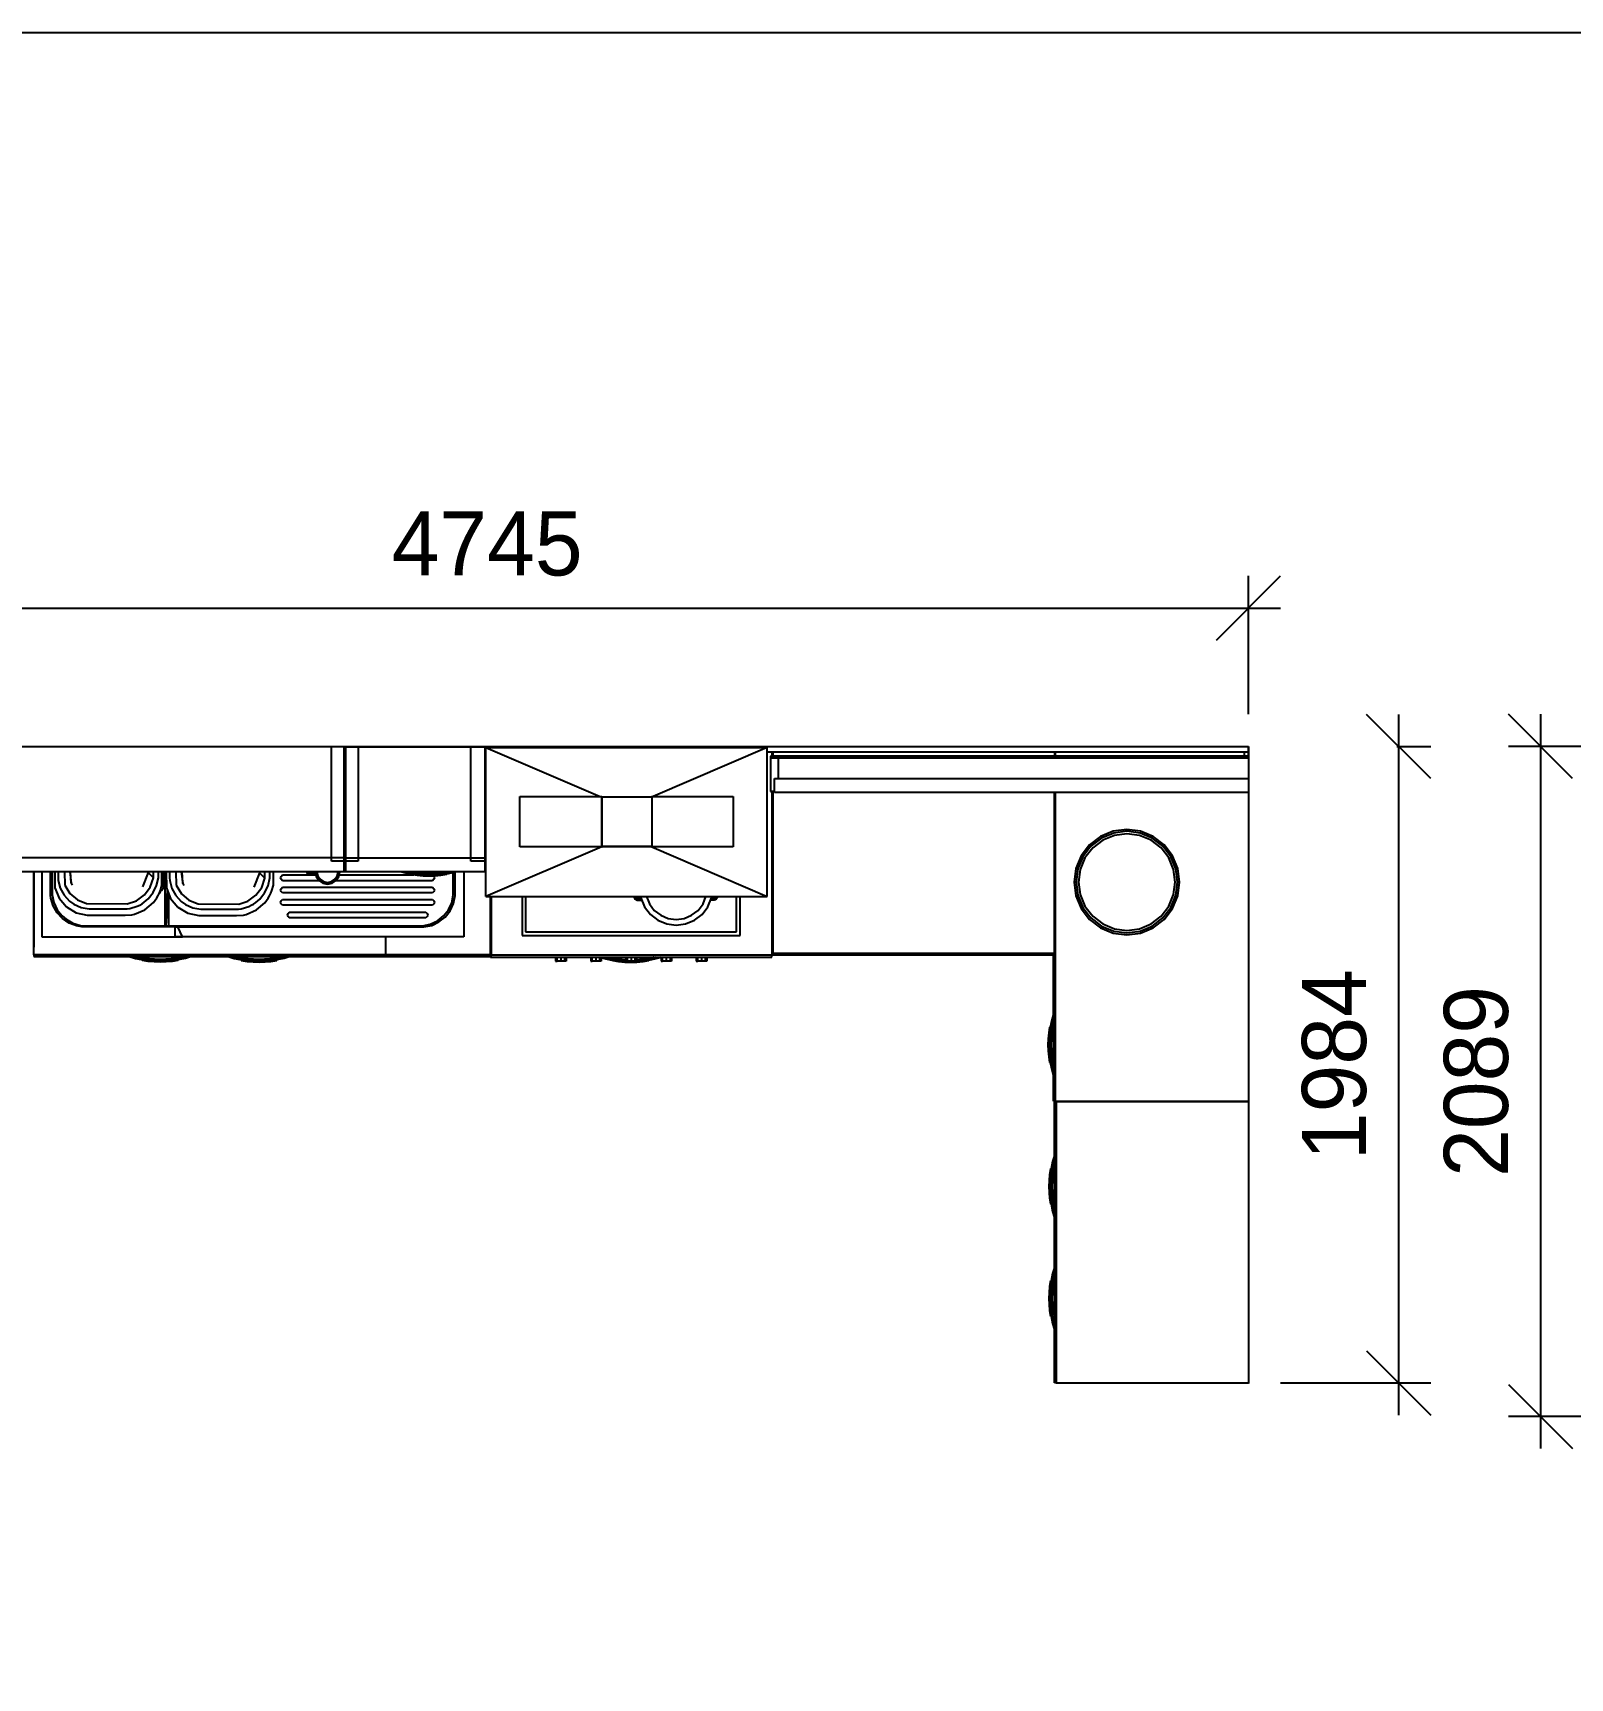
# Model space of a CAD drawing. Header units: millimetres. Extents: x 3103 to 179340, y -10977 to 70536.
# Drawn here: x 6185 to 10976, y 49893 to 55021 of the extents above; entities that cross this region are included whole.
import ezdxf

# ---------------------------------------------------------------- set-up
doc = ezdxf.new("R2010")
doc.units = ezdxf.units.MM
doc.header["$LTSCALE"] = 0.5
doc.layers.add('MEBEL', color=1, linetype='Continuous')
doc.styles.add('WROMLATS', font='wromlats.shx', dxfattribs={"bigfont": 'bigfont.shx'})
doc.dimstyles.new('juka', dxfattribs={"dimscale": 100, "dimtxt": 2, "dimasz": 2, "dimexe": 1, "dimexo": 1, "dimgap": 1, "dimtad": 1, "dimtoh": 1, "dimdec": 0, "dimzin": 0, "dimdsep": 46, "dimtxsty": 'WROMLATS', "dimblk": 'OBLIQUE', "dimcen": -3, "dimdle": 1, "dimclrd": 256, "dimclre": 256, "dimclrt": 256, "dimadec": 0, "dimazin": 0, "dimtfac": 1, "dimtdec": 0, "dimtix": 1, "dimtmove": 2, "dimatfit": 3, "dimldrblk": 'ORIGIN2', "dimfxl": 1, "dimtvp": 2.5, "dimtolj": 1, "dimtzin": 0, "dimarcsym": 0})

# ---------------------------------------------------------------- blocks, each defined once
blk = doc.blocks.new('m_86')
for p, q in [((-0.01, -296.56), (0, 0.01)), ((1.91, 0.01), (0, 0.01)), ((0, 0), (1.14, 0)), ((1.14, 0.01), (124.07, 0.01)), ((1.91, -93.03), (1.91, 0.03)), ((1.91, 0.03), (1.91, -93.08)), ((2.22, -93.08), (2.22, 0.03)), ((6.25, -92.32), (6.25, 0.01)), ((8.99, 0.01), (8.99, -92.32)), ((69.09, -37.61), (69.09, 0.01)), ((69.19, -37.77), (69.19, 0.01)), ((123.99, -37.43), (123.99, 0.01)), ((1.14, 0), (1.14, -93.74)), ((1.14, -0.8), (1.91, -0.8)), ((21.29, -14.77), (19.16, -16.41)), ((21.48, -15.1), (19.43, -16.68)), ((21.72, -15.52), (19.77, -17.02)), ((23.77, -13.75), (21.29, -14.77)), ((23.86, -14.11), (21.48, -15.1)), ((23.99, -14.58), (21.72, -15.52)), ((26.42, -13.4), (23.77, -13.75)), ((26.42, -13.78), (23.86, -14.11)), ((26.42, -14.26), (23.99, -14.58)), ((29.08, -13.75), (26.42, -13.4)), ((28.99, -14.11), (26.42, -13.78)), ((28.86, -14.58), (26.42, -14.26)), ((31.13, -15.52), (28.86, -14.58)), ((31.37, -15.1), (28.99, -14.11)), ((31.56, -14.77), (29.08, -13.75)), ((33.08, -17.02), (31.13, -15.52)), ((33.42, -16.68), (31.37, -15.1)), ((33.69, -16.41), (31.56, -14.77)), ((17.53, -18.54), (16.5, -21.01)), ((17.86, -18.73), (16.87, -21.11)), ((18.27, -18.97), (17.33, -21.24)), ((19.16, -16.41), (17.53, -18.54)), ((19.43, -16.68), (17.86, -18.73)), ((19.77, -17.02), (18.27, -18.97)), ((34.57, -18.97), (33.08, -17.02)), ((34.99, -18.73), (33.42, -16.68)), ((35.32, -18.54), (33.69, -16.41)), ((35.51, -21.24), (34.57, -18.97)), ((35.98, -21.11), (34.99, -18.73)), ((36.35, -21.01), (35.32, -18.54)), ((16.5, -21.01), (16.15, -23.67)), ((16.87, -21.11), (16.53, -23.67)), ((17.33, -21.24), (17.01, -23.67)), ((35.84, -23.67), (35.51, -21.24)), ((36.32, -23.67), (35.98, -21.11)), ((36.7, -23.67), (36.35, -21.01)), ((16.15, -23.67), (16.5, -26.33)), ((16.53, -23.67), (16.87, -26.24)), ((17.01, -23.67), (17.33, -26.11)), ((35.51, -26.11), (35.84, -23.67)), ((35.98, -26.24), (36.32, -23.67)), ((36.35, -26.33), (36.7, -23.67)), ((16.5, -26.33), (17.53, -28.81)), ((16.87, -26.24), (17.86, -28.62)), ((17.33, -26.11), (18.27, -28.38)), ((17.53, -28.81), (19.16, -30.94)), ((17.86, -28.62), (19.43, -30.67)), ((18.27, -28.38), (19.77, -30.33)), ((33.08, -30.33), (34.57, -28.38)), ((33.42, -30.67), (34.99, -28.62)), ((33.69, -30.94), (35.32, -28.81)), ((34.57, -28.38), (35.51, -26.11)), ((34.99, -28.62), (35.98, -26.24)), ((35.32, -28.81), (36.35, -26.33)), ((19.16, -30.94), (21.29, -32.57)), ((19.43, -30.67), (21.48, -32.25)), ((19.77, -30.33), (21.72, -31.83)), ((21.72, -31.83), (23.99, -32.77)), ((28.86, -32.77), (31.13, -31.83)), ((31.13, -31.83), (33.08, -30.33)), ((31.37, -32.25), (33.42, -30.67)), ((31.56, -32.57), (33.69, -30.94)), ((21.29, -32.57), (23.77, -33.6)), ((21.48, -32.25), (23.86, -33.23)), ((23.77, -33.6), (26.42, -33.95)), ((23.86, -33.23), (26.42, -33.57)), ((23.99, -32.77), (26.42, -33.09)), ((26.42, -33.09), (28.86, -32.77)), ((26.42, -33.57), (28.99, -33.23)), ((26.42, -33.95), (29.08, -33.6)), ((28.99, -33.23), (31.37, -32.25)), ((29.08, -33.6), (31.56, -32.57)), ((1.14, -37.61), (1.91, -37.61)), ((1.14, -37.79), (1.91, -37.79)), ((8.99, -37.61), (69.09, -37.61)), ((40.25, -37.79), (8.99, -37.79)), ((40.25, -92.6), (40.25, -37.79)), ((40.59, -37.79), (40.25, -37.79)), ((40.59, -92.6), (40.59, -37.79)), ((40.59, -37.95), (40.81, -37.95)), ((40.59, -37.99), (40.99, -37.99)), ((40.81, -37.95), (40.81, -37.61)), ((40.81, -37.95), (40.81, -37.61)), ((69.09, -37.95), (40.81, -37.95)), ((40.99, -37.99), (40.99, -37.95)), ((52.09, -37.95), (53.29, -38.32)), ((52.33, -37.95), (53.37, -38.27)), ((52.91, -37.95), (53.58, -38.16)), ((53.29, -38.32), (54.72, -38.61)), ((53.37, -38.27), (54.74, -38.55)), ((53.48, -37.95), (53.78, -38.04)), ((53.58, -38.16), (54.8, -38.4)), ((53.72, -37.95), (53.87, -37.99)), ((53.78, -38.04), (54.85, -38.26)), ((53.87, -37.99), (54.87, -38.2)), ((54.71, -38.63), (54.79, -38.43)), ((54.79, -38.43), (54.86, -38.23)), ((54.79, -38.43), (55.89, -38.61)), ((54.86, -38.23), (54.89, -38.15)), ((55.94, -38.4), (54.86, -38.23)), ((54.89, -38.15), (54.87, -38.21)), ((54.89, -38.15), (55.96, -38.32)), ((57.03, -38.51), (55.94, -38.4)), ((55.96, -38.32), (57.05, -38.42)), ((57.05, -38.42), (58.14, -38.46)), ((58.14, -38.46), (59.23, -38.42)), ((59.23, -38.42), (60.32, -38.32)), ((60.34, -38.4), (59.24, -38.51)), ((60.32, -38.32), (61.39, -38.14)), ((61.42, -38.23), (60.34, -38.4)), ((60.39, -38.61), (61.49, -38.43)), ((61.39, -38.14), (61.41, -38.21)), ((61.39, -38.14), (61.42, -38.23)), ((61.41, -38.21), (62.45, -37.99)), ((61.49, -38.43), (61.42, -38.23)), ((61.43, -38.27), (62.54, -38.04)), ((61.49, -38.43), (61.57, -38.63)), ((61.54, -38.56), (62.94, -38.27)), ((61.56, -38.62), (63.03, -38.32)), ((62.45, -37.99), (62.6, -37.95)), ((62.54, -38.04), (62.84, -37.95)), ((62.94, -38.27), (63.99, -37.95)), ((63.03, -38.32), (64.23, -37.95)), ((69.09, -37.6), (69.09, -37.6)), ((69.09, -37.6), (69.09, -37.95)), ((69.19, -37.43), (123.99, -37.43)), ((123.99, -37.77), (69.19, -37.77)), ((79.66, -37.77), (80.85, -38.15)), ((79.9, -37.77), (80.94, -38.1)), ((80.47, -37.77), (81.14, -37.99)), ((80.85, -38.15), (82.29, -38.44)), ((80.94, -38.1), (82.31, -38.38)), ((81.04, -37.77), (81.35, -37.87)), ((81.14, -37.99), (82.36, -38.23)), ((81.28, -37.77), (81.43, -37.82)), ((81.35, -37.87), (82.42, -38.09)), ((81.43, -37.82), (82.44, -38.03)), ((82.25, -38.55), (82.29, -38.43)), ((82.28, -38.46), (82.43, -38.06)), ((82.29, -38.44), (82.28, -38.46)), ((82.35, -38.26), (83.45, -38.44)), ((82.43, -38.06), (82.46, -37.97)), ((83.5, -38.23), (82.43, -38.06)), ((82.46, -37.97), (83.53, -38.15)), ((83.45, -38.44), (84.58, -38.55)), ((84.6, -38.34), (83.5, -38.23)), ((83.53, -38.15), (84.61, -38.25)), ((85.7, -38.37), (84.6, -38.34)), ((84.61, -38.25), (85.7, -38.28)), ((85.7, -38.28), (86.8, -38.25)), ((86.81, -38.34), (85.7, -38.37)), ((86.8, -38.25), (87.88, -38.15)), ((87.9, -38.23), (86.81, -38.34)), ((86.83, -38.54), (87.95, -38.44)), ((87.88, -38.15), (88.95, -37.97)), ((88.98, -38.06), (87.9, -38.23)), ((87.95, -38.44), (89.06, -38.26)), ((88.95, -37.97), (88.98, -38.05)), ((88.95, -37.97), (88.98, -38.06)), ((88.97, -38.04), (90.02, -37.82)), ((89.06, -38.26), (88.98, -38.06)), ((88.98, -38.06), (89.01, -38.14)), ((89, -38.1), (90.1, -37.87)), ((89.06, -38.26), (89.13, -38.46)), ((89.1, -38.39), (90.51, -38.1)), ((89.16, -38.55), (89.12, -38.43)), ((89.13, -38.45), (90.59, -38.15)), ((90.02, -37.82), (90.17, -37.77)), ((90.1, -37.87), (90.41, -37.77)), ((90.51, -38.1), (91.56, -37.77)), ((90.59, -38.15), (91.8, -37.77)), ((101.5, -37.77), (102.7, -38.15)), ((101.74, -37.77), (102.78, -38.1)), ((102.31, -37.77), (102.99, -37.99)), ((102.7, -38.15), (104.13, -38.44)), ((102.78, -38.1), (104.15, -38.38)), ((102.89, -37.77), (103.19, -37.87)), ((102.99, -37.99), (104.21, -38.23)), ((103.13, -37.77), (103.27, -37.82)), ((103.19, -37.87), (104.26, -38.09)), ((103.27, -37.82), (104.28, -38.03)), ((104.12, -38.46), (104.2, -38.26)), ((104.13, -38.44), (104.12, -38.46)), ((104.2, -38.26), (104.27, -38.06)), ((104.2, -38.26), (105.3, -38.44)), ((104.27, -38.06), (104.3, -37.97)), ((105.35, -38.23), (104.27, -38.06)), ((104.3, -37.97), (104.28, -38.04)), ((104.3, -37.97), (105.37, -38.15)), ((105.3, -38.44), (106.42, -38.55)), ((106.44, -38.34), (105.35, -38.23)), ((105.37, -38.15), (106.45, -38.25)), ((107.55, -38.37), (106.44, -38.34)), ((106.45, -38.25), (107.55, -38.28)), ((107.55, -38.28), (108.64, -38.25)), ((108.65, -38.34), (107.55, -38.37)), ((108.64, -38.25), (109.73, -38.15)), ((109.75, -38.23), (108.65, -38.34)), ((108.68, -38.54), (109.8, -38.44)), ((109.73, -38.15), (110.79, -37.97)), ((110.83, -38.06), (109.75, -38.23)), ((109.8, -38.44), (110.9, -38.26)), ((110.79, -37.97), (110.83, -38.06)), ((110.82, -38.04), (111.86, -37.82)), ((110.9, -38.26), (110.83, -38.06)), ((110.84, -38.1), (111.95, -37.87)), ((110.9, -38.26), (110.97, -38.46)), ((110.95, -38.39), (112.35, -38.1)), ((111.01, -38.55), (110.96, -38.43)), ((110.97, -38.45), (112.44, -38.15)), ((111.86, -37.82), (112.01, -37.77)), ((111.95, -37.87), (112.25, -37.77)), ((112.35, -38.1), (113.4, -37.77)), ((112.44, -38.15), (113.64, -37.77)), ((123.99, -37.43), (123.99, -37.77)), ((54.71, -38.63), (54.68, -38.72)), ((54.68, -38.72), (55.82, -38.9)), ((54.72, -38.61), (54.71, -38.63)), ((55.84, -38.81), (54.71, -38.63)), ((55.82, -38.9), (56.97, -39.01)), ((56.98, -38.92), (55.84, -38.81)), ((55.89, -38.61), (57.01, -38.72)), ((56.97, -39.01), (58.14, -39.05)), ((58.14, -38.96), (56.98, -38.92)), ((57.01, -38.72), (58.14, -38.75)), ((58.14, -38.54), (57.03, -38.51)), ((59.24, -38.51), (58.14, -38.54)), ((58.14, -38.75), (59.27, -38.72)), ((59.29, -38.92), (58.14, -38.96)), ((58.14, -39.05), (59.3, -39.01)), ((59.27, -38.72), (60.39, -38.61)), ((60.44, -38.81), (59.29, -38.92)), ((59.3, -39.01), (60.46, -38.9)), ((61.57, -38.63), (60.44, -38.81)), ((60.46, -38.9), (61.6, -38.72)), ((61.6, -38.72), (61.57, -38.63)), ((82.28, -38.46), (82.25, -38.55)), ((82.25, -38.55), (83.38, -38.73)), ((83.41, -38.64), (82.28, -38.46)), ((83.38, -38.73), (84.54, -38.84)), ((84.55, -38.75), (83.41, -38.64)), ((84.54, -38.84), (85.7, -38.88)), ((85.7, -38.79), (84.55, -38.75)), ((84.58, -38.55), (85.7, -38.58)), ((85.7, -38.58), (86.83, -38.54)), ((86.86, -38.75), (85.7, -38.79)), ((85.7, -38.88), (86.87, -38.84)), ((88, -38.64), (86.86, -38.75)), ((86.87, -38.84), (88.02, -38.73)), ((89.13, -38.46), (88, -38.64)), ((88.02, -38.73), (89.16, -38.55)), ((89.13, -38.46), (89.16, -38.55)), ((104.12, -38.46), (104.09, -38.55)), ((104.09, -38.55), (105.23, -38.73)), ((105.25, -38.64), (104.12, -38.46)), ((105.23, -38.73), (106.38, -38.84)), ((106.39, -38.75), (105.25, -38.64)), ((106.38, -38.84), (107.55, -38.88)), ((107.55, -38.79), (106.39, -38.75)), ((106.42, -38.55), (107.55, -38.58)), ((107.55, -38.58), (108.68, -38.54)), ((108.7, -38.75), (107.55, -38.79)), ((107.55, -38.88), (108.71, -38.84)), ((109.85, -38.64), (108.7, -38.75)), ((108.71, -38.84), (109.87, -38.73)), ((110.97, -38.46), (109.85, -38.64)), ((109.87, -38.73), (111.01, -38.55)), ((110.97, -38.46), (111.01, -38.55)), ((1.14, -92.6), (1.91, -92.6)), ((1.14, -92.83), (1.91, -92.83)), ((1.91, -93.08), (1.91, -91.61)), ((1.91, -91.61), (6.25, -91.61)), ((8.99, -92.32), (6.25, -92.32)), ((8.76, -93.08), (8.76, -92.32)), ((8.76, -92.32), (8.76, -93.03)), ((8.76, -92.6), (35.69, -92.6)), ((8.76, -92.6), (40.25, -92.6)), ((38.77, -92.6), (8.76, -92.6)), ((8.76, -92.83), (40.68, -92.83)), ((40.25, -92.6), (40.59, -92.6)), ((40.68, -92.83), (40.68, -147.64)), ((41.02, -92.83), (40.68, -92.83)), ((41.02, -147.64), (41.02, -92.83)), ((0.18, -148.55), (0.18, -93.74)), ((0.18, -93.74), (0.2, -93.74)), ((0.2, -93.74), (0.2, -148.55)), ((0.2, -93.74), (9.74, -115.91)), ((29.25, -93.74), (0.2, -93.74)), ((8.76, -93.03), (1.91, -93.03)), ((1.91, -93.08), (2.22, -93.08)), ((1.91, -93.08), (8.76, -93.08)), ((1.91, -93.08), (7.81, -93.08)), ((19.57, -116.21), (29.25, -93.74)), ((29.25, -148.55), (29.25, -93.74)), ((36.8, -99), (29.25, -99)), ((36.8, -141.47), (36.8, -99)), ((9.74, -116.28), (9.74, -100.33)), ((9.74, -100.33), (19.54, -100.33)), ((19.54, -100.33), (19.54, -116.28)), ((36.12, -99.68), (29.25, -99.68)), ((36.12, -140.79), (36.12, -99.68)), ((29.25, -103.46), (29.37, -103.46)), ((29.25, -103.58), (29.34, -103.58)), ((29.25, -103.78), (29.29, -103.78)), ((29.33, -103.99), (29.25, -103.99)), ((29.25, -104.03), (29.29, -104.03)), ((29.48, -104.58), (29.25, -104.55)), ((30.67, -106.23), (29.25, -105.65)), ((29.34, -103.58), (29.29, -103.78)), ((29.29, -103.78), (29.33, -103.99)), ((29.29, -103.78), (29.63, -104.03)), ((29.29, -104.03), (29.33, -103.99)), ((29.39, -104.12), (29.29, -104.03)), ((29.33, -103.99), (29.46, -104.12)), ((29.63, -104.03), (29.34, -103.58)), ((29.34, -103.58), (29.53, -103.65)), ((29.37, -103.46), (29.57, -103.54)), ((29.46, -104.12), (29.39, -104.12)), ((29.39, -104.12), (29.41, -104.57)), ((29.46, -104.12), (29.45, -104.58)), ((29.63, -104.03), (29.46, -104.12)), ((29.46, -104.12), (29.47, -104.58)), ((29.48, -104.58), (29.46, -104.12)), ((31.22, -105.29), (29.48, -104.58)), ((29.53, -103.65), (29.63, -104.03)), ((29.53, -103.65), (29.68, -103.76)), ((29.57, -103.54), (29.74, -103.67)), ((29.68, -103.76), (29.63, -104.03)), ((29.63, -104.03), (29.67, -104.66)), ((29.68, -103.76), (29.81, -103.92)), ((29.74, -103.67), (29.88, -103.84)), ((29.81, -103.92), (29.89, -104.1)), ((29.88, -103.84), (29.97, -104.04)), ((29.89, -104.1), (29.9, -104.75)), ((29.97, -104.04), (29.99, -104.79)), ((32.71, -106.42), (31.22, -105.29)), ((41.02, -105.5), (41.8, -105.5)), ((41.8, -105.5), (41.8, -105.81)), ((31.93, -107.19), (30.67, -106.23)), ((32.9, -108.44), (31.93, -107.19)), ((33.85, -107.9), (32.71, -106.42)), ((33.51, -109.89), (32.9, -108.44)), ((34.57, -109.61), (33.85, -107.9)), ((41.02, -105.81), (41.8, -105.81)), ((41.02, -106.53), (41.8, -106.53)), ((41.8, -107.26), (41.02, -107.26)), ((41.02, -107.56), (41.8, -107.56)), ((41.8, -105.81), (41.8, -106.53)), ((41.8, -106.53), (41.8, -107.26)), ((41.8, -107.56), (41.8, -107.26)), ((33.72, -111.45), (33.51, -109.89)), ((33.51, -113.01), (33.72, -111.45)), ((34.81, -111.45), (34.57, -109.61)), ((34.57, -113.29), (34.81, -111.45)), ((31.93, -115.72), (32.9, -114.47)), ((32.71, -116.48), (33.85, -115.01)), ((32.9, -114.47), (33.51, -113.01)), ((33.85, -115.01), (34.57, -113.29)), ((41.02, -112.36), (41.8, -112.36)), ((41.02, -112.66), (41.8, -112.66)), ((41.02, -113.38), (41.8, -113.38)), ((41.8, -114.11), (41.02, -114.11)), ((41.02, -114.41), (41.8, -114.41)), ((41.02, -114.43), (41.35, -115.48)), ((41.09, -114.41), (41.39, -115.4)), ((41.8, -112.36), (41.8, -112.66)), ((41.8, -112.66), (41.8, -113.38)), ((41.8, -113.38), (41.8, -114.11)), ((41.8, -114.41), (41.8, -114.11)), ((9.8, -116.28), (9.74, -116.28)), ((9.8, -125.92), (9.8, -116.23)), ((9.8, -116.23), (19.48, -116.23)), ((19.48, -116.23), (19.48, -125.92)), ((19.54, -116.28), (19.48, -116.28)), ((19.54, -116.21), (19.57, -116.21)), ((19.57, -116.21), (19.57, -125.93)), ((29.25, -117.25), (30.67, -116.67)), ((29.25, -118.35), (29.48, -118.32)), ((29.49, -118.32), (29.42, -118.94)), ((29.42, -118.94), (29.43, -118.33)), ((29.48, -118.32), (31.22, -117.61)), ((29.5, -118.93), (29.53, -118.3)), ((29.7, -118.96), (29.71, -118.23)), ((29.89, -119.02), (29.92, -118.14)), ((29.97, -119.08), (29.98, -118.12)), ((30.67, -116.67), (31.93, -115.72)), ((31.22, -117.61), (32.71, -116.48)), ((41.02, -115.58), (41.11, -115.89)), ((41.02, -115.82), (41.07, -115.97)), ((41.07, -115.97), (41.28, -117.02)), ((41.11, -115.89), (41.34, -116.99)), ((41.22, -117.04), (41.29, -117.01)), ((41.22, -117.04), (41.3, -117.01)), ((41.28, -117.02), (41.22, -117.04)), ((41.39, -118.11), (41.22, -117.04)), ((41.3, -117.01), (41.5, -116.93)), ((41.3, -117.01), (41.47, -118.09)), ((41.35, -115.48), (41.63, -116.89)), ((41.39, -115.4), (41.69, -116.86)), ((41.49, -119.19), (41.39, -118.11)), ((41.47, -118.09), (41.58, -119.18)), ((41.5, -116.93), (41.7, -116.86)), ((41.5, -116.93), (41.68, -118.04)), ((41.68, -118.04), (41.79, -119.16)), ((41.7, -116.86), (41.79, -116.83)), ((41.7, -116.86), (41.89, -117.99)), ((41.79, -116.83), (41.97, -117.97)), ((41.89, -117.99), (42, -119.13)), ((41.97, -117.97), (42.08, -119.12)), ((29.35, -119.06), (29.25, -119.06)), ((29.25, -119.08), (29.41, -119.08)), ((29.44, -119.29), (29.25, -119.29)), ((29.25, -119.55), (29.35, -119.55)), ((29.25, -119.66), (29.38, -119.66)), ((29.42, -118.94), (29.35, -119.06)), ((29.41, -119.08), (29.35, -119.06)), ((29.35, -119.55), (29.44, -119.29)), ((29.35, -119.55), (29.54, -119.47)), ((29.38, -119.66), (29.58, -119.58)), ((29.41, -119.08), (29.5, -118.93)), ((29.44, -119.29), (29.41, -119.08)), ((29.5, -118.93), (29.42, -118.94)), ((29.44, -119.29), (29.7, -118.96)), ((29.7, -119.36), (29.44, -119.29)), ((29.7, -118.96), (29.5, -118.93)), ((29.54, -119.47), (29.7, -119.36)), ((29.58, -119.58), (29.76, -119.45)), ((29.82, -119.2), (29.7, -118.96)), ((29.7, -119.36), (29.82, -119.2)), ((29.76, -119.45), (29.89, -119.28)), ((29.82, -119.2), (29.89, -119.02)), ((29.89, -119.28), (29.97, -119.08)), ((41.02, -119.21), (41.8, -119.21)), ((41.02, -119.51), (41.8, -119.51)), ((41.02, -120.24), (41.8, -120.24)), ((41.8, -120.96), (41.02, -120.96)), ((41.02, -121.26), (41.8, -121.26)), ((41.39, -122.47), (41.49, -121.38)), ((41.47, -122.49), (41.58, -121.39)), ((41.49, -119.21), (41.49, -119.19)), ((41.49, -121.38), (41.5, -121.26)), ((41.58, -119.18), (41.58, -119.21)), ((41.58, -121.39), (41.58, -121.26)), ((41.68, -122.54), (41.79, -121.42)), ((41.79, -119.16), (41.79, -119.21)), ((41.79, -121.42), (41.79, -121.26)), ((41.8, -119.21), (41.8, -119.51)), ((41.8, -119.51), (41.8, -120.24)), ((41.82, -120.29), (41.8, -119.6)), ((41.8, -120.24), (41.8, -120.96)), ((41.8, -120.98), (41.82, -120.29)), ((41.8, -121.26), (41.8, -120.96)), ((42, -121.44), (41.89, -122.59)), ((42.08, -121.45), (41.97, -122.61)), ((42, -119.13), (42.03, -120.29)), ((42.03, -120.29), (42, -121.44)), ((42.08, -119.12), (42.12, -120.29)), ((42.12, -120.29), (42.08, -121.45)), ((41.02, -124.71), (41.06, -124.56)), ((41.02, -124.95), (41.11, -124.64)), ((41.02, -125.52), (41.23, -124.85)), ((41.06, -124.56), (41.27, -123.55)), ((41.11, -124.64), (41.33, -123.58)), ((41.22, -123.53), (41.39, -122.47)), ((41.7, -123.71), (41.22, -123.53)), ((41.23, -124.85), (41.48, -123.63)), ((41.3, -123.56), (41.47, -122.49)), ((41.34, -125.05), (41.62, -123.68)), ((41.39, -125.14), (41.68, -123.71)), ((41.5, -123.64), (41.68, -122.54)), ((41.79, -123.74), (41.67, -123.7)), ((41.68, -123.71), (41.7, -123.71)), ((41.89, -122.59), (41.7, -123.71)), ((41.7, -123.71), (41.79, -123.74)), ((41.97, -122.61), (41.79, -123.74)), ((0.2, -148.55), (9.74, -126.25)), ((9.74, -141.9), (9.74, -125.95)), ((9.74, -125.95), (19.54, -125.95)), ((19.48, -125.92), (9.8, -125.92)), ((9.87, -125.95), (9.88, -125.93)), ((9.88, -125.93), (9.88, -125.92)), ((9.88, -125.93), (19.57, -125.93)), ((19.57, -125.93), (19.48, -125.83)), ((19.54, -125.95), (19.54, -141.9)), ((19.57, -125.93), (29.25, -148.55)), ((41.02, -126.06), (41.8, -126.06)), ((41.02, -126.36), (41.8, -126.36)), ((41.02, -127.09), (41.8, -127.09)), ((41.8, -127.81), (41.02, -127.81)), ((41.02, -128.11), (41.8, -128.11)), ((41.03, -126.06), (41.34, -125.05)), ((41.1, -126.06), (41.39, -125.14)), ((41.8, -126.06), (41.8, -126.36)), ((41.8, -126.36), (41.8, -127.09)), ((41.8, -127.09), (41.8, -127.81)), ((41.8, -128.11), (41.8, -127.81)), ((41.02, -132.91), (41.8, -132.91)), ((41.02, -133.21), (41.8, -133.21)), ((41.02, -133.94), (41.8, -133.94)), ((41.8, -132.91), (41.8, -133.21)), ((41.8, -133.21), (41.8, -133.94)), ((41.8, -133.94), (41.8, -134.66)), ((41.8, -134.66), (41.02, -134.66)), ((41.02, -134.97), (41.8, -134.97)), ((41.8, -134.97), (41.8, -134.66)), ((29.25, -140.79), (36.12, -140.79)), ((19.54, -141.9), (9.74, -141.9)), ((29.25, -141.47), (36.8, -141.47)), ((0.11, -176.11), (0.11, -148.71)), ((0.11, -148.71), (22.37, -148.71)), ((0.2, -148.55), (0.18, -148.55)), ((29.25, -148.55), (0.2, -148.55)), ((1.14, -148.71), (1.14, -148.55)), ((21.69, -176.11), (21.69, -148.71)), ((21.69, -148.71), (24.43, -148.71)), ((22.37, -148.71), (22.37, -151.45)), ((24.43, -148.71), (24.43, -176.11)), ((29.25, -147.49), (40.58, -147.49)), ((40.68, -147.64), (29.25, -147.64)), ((40.58, -147.49), (40.58, -168.04)), ((40.93, -147.49), (40.68, -147.49)), ((40.68, -147.64), (41.02, -147.64)), ((40.93, -168.04), (40.93, -147.49)), ((22.37, -151.45), (0.11, -151.45)), ((24.43, -152.8), (37.06, -152.8)), ((37.06, -152.8), (37.06, -209.01)), ((24.43, -154.26), (24.57, -154.71)), ((24.43, -154.5), (24.52, -154.79)), ((24.43, -155.89), (24.51, -156.3)), ((24.43, -156.21), (24.45, -156.33)), ((24.43, -156.33), (24.56, -156.29)), ((24.56, -157.42), (24.43, -156.58)), ((24.48, -156.32), (24.68, -156.24)), ((24.65, -157.4), (24.48, -156.32)), ((29.07, -154.51), (24.51, -154.51)), ((24.52, -154.79), (24.81, -156.2)), ((24.57, -154.71), (24.87, -156.17)), ((28.94, -154.87), (24.6, -154.87)), ((24.68, -156.24), (24.88, -156.17)), ((24.68, -156.24), (24.86, -157.35)), ((24.88, -156.17), (24.96, -156.14)), ((24.88, -156.17), (25.06, -157.3)), ((24.96, -156.14), (25.15, -157.28)), ((30.44, -155.17), (28.94, -154.87)), ((30.59, -154.82), (29.07, -154.51)), ((31.83, -155.82), (30.44, -155.17)), ((32.01, -155.48), (30.59, -154.82)), ((33.03, -156.77), (31.83, -155.82)), ((33.23, -156.44), (32.01, -155.48)), ((33.98, -157.97), (33.03, -156.77)), ((34.19, -157.66), (33.23, -156.44)), ((24.67, -158.5), (24.56, -157.42)), ((24.75, -158.49), (24.65, -157.4)), ((24.7, -159.6), (24.67, -158.5)), ((24.67, -160.69), (24.7, -159.6)), ((24.79, -159.6), (24.75, -158.49)), ((24.75, -160.7), (24.79, -159.6)), ((24.86, -157.35), (24.96, -158.47)), ((24.96, -158.47), (25, -159.6)), ((25, -159.6), (24.96, -160.72)), ((25.06, -157.3), (25.17, -158.44)), ((25.15, -157.28), (25.26, -158.43)), ((25.17, -158.44), (25.21, -159.6)), ((25.21, -159.6), (25.17, -160.75)), ((25.26, -158.43), (25.29, -159.6)), ((25.29, -159.6), (25.26, -160.76)), ((25.27, -158.69), (25.31, -158.65)), ((25.31, -158.65), (25.59, -158.52)), ((25.59, -158.52), (25.88, -158.65)), ((25.88, -158.65), (26.15, -158.89)), ((26.15, -158.89), (26.15, -177.72)), ((27.44, -158.89), (27.71, -158.65)), ((27.44, -188.14), (27.44, -158.89)), ((27.71, -158.65), (27.99, -158.52)), ((27.99, -158.52), (28.28, -158.65)), ((28.28, -158.65), (28.54, -158.89)), ((28.54, -158.89), (28.54, -188.14)), ((29.84, -158.89), (30.1, -158.65)), ((29.84, -188.14), (29.84, -158.89)), ((30.1, -158.65), (30.39, -158.52)), ((30.39, -158.52), (30.68, -158.65)), ((30.68, -158.65), (30.94, -158.89)), ((30.94, -158.89), (30.94, -188.14)), ((32.31, -160.22), (32.57, -159.98)), ((32.31, -186.81), (32.31, -160.22)), ((32.57, -159.98), (32.86, -159.85)), ((32.86, -159.85), (33.14, -159.98)), ((33.14, -159.98), (33.41, -160.22)), ((33.41, -160.22), (33.41, -186.81)), ((34.63, -159.36), (33.98, -157.97)), ((34.85, -159.07), (34.19, -157.66)), ((34.93, -160.87), (34.63, -159.36)), ((35.16, -160.6), (34.85, -159.07)), ((24.43, -162.62), (24.56, -161.77)), ((24.48, -162.87), (24.43, -162.86)), ((24.43, -162.94), (24.44, -162.86)), ((24.43, -163.26), (24.51, -162.89)), ((24.43, -164.03), (24.65, -162.94)), ((24.48, -162.87), (24.65, -161.8)), ((24.88, -163.02), (24.48, -162.87)), ((24.52, -164.36), (24.8, -162.99)), ((24.56, -161.77), (24.67, -160.69)), ((24.57, -164.45), (24.86, -163.02)), ((24.65, -161.8), (24.75, -160.7)), ((24.86, -161.85), (24.68, -162.95)), ((24.96, -163.05), (24.84, -163.01)), ((24.96, -160.72), (24.86, -161.85)), ((24.86, -163.02), (24.88, -163.02)), ((25.06, -161.9), (24.88, -163.02)), ((24.88, -163.02), (24.96, -163.05)), ((25.15, -161.92), (24.96, -163.05)), ((25.04, -177.1), (25.04, -162.55)), ((25.17, -160.75), (25.06, -161.9)), ((25.26, -160.76), (25.15, -161.92)), ((34.93, -226.99), (34.93, -160.87)), ((35.16, -209.01), (35.16, -160.6)), ((24.43, -164.65), (24.52, -164.36)), ((24.43, -164.89), (24.57, -164.45)), ((40.58, -168.04), (37.06, -168.04)), ((37.06, -168.05), (40.58, -168.05)), ((40.58, -168.04), (40.93, -168.04)), ((40.58, -168.05), (40.58, -236.56)), ((40.93, -168.05), (40.58, -168.05)), ((40.93, -236.56), (40.93, -168.05)), ((0.08, -175.86), (22.34, -175.86)), ((0.11, -173.37), (22.37, -173.37)), ((22.37, -176.11), (0.11, -176.11)), ((21.66, -244.37), (21.66, -175.86)), ((21.66, -175.86), (24.4, -175.86)), ((24.43, -176.11), (21.69, -176.11)), ((22.34, -175.86), (22.34, -178.6)), ((22.37, -173.37), (22.37, -176.11)), ((24.4, -175.86), (24.4, -244.37)), ((22.34, -178.6), (0.08, -178.6)), ((24.42, -176.97), (24.4, -176.98)), ((24.4, -177.19), (24.42, -177.18)), ((24.42, -177.32), (24.4, -177.32)), ((25.34, -177.16), (24.42, -176.97)), ((24.42, -177.18), (24.42, -177.07)), ((24.42, -177.18), (25.26, -177.35)), ((25.21, -177.47), (24.42, -177.32)), ((25.88, -177.92), (25.21, -177.47)), ((26.12, -177.68), (25.34, -177.16)), ((26.32, -178.59), (25.88, -177.92)), ((26.64, -178.45), (26.12, -177.68)), ((26.48, -179.37), (26.32, -178.59)), ((26.32, -180.16), (26.48, -179.37)), ((26.82, -179.37), (26.64, -178.45)), ((26.64, -180.29), (26.82, -179.37)), ((24.4, -181.42), (24.42, -181.43)), ((24.4, -181.56), (24.42, -181.56)), ((24.4, -181.76), (24.42, -181.77)), ((24.4, -182.47), (24.73, -182.47)), ((24.42, -181.43), (25.21, -181.27)), ((24.42, -181.77), (25.34, -181.59)), ((24.6, -181.74), (24.61, -181.73)), ((24.61, -181.73), (24.73, -181.71)), ((24.73, -182.02), (24.61, -182)), ((24.73, -181.71), (24.73, -182.02)), ((24.73, -181.71), (24.73, -181.71)), ((24.73, -182.47), (24.73, -182.02)), ((24.73, -182.02), (24.78, -182.04)), ((24.73, -182.47), (24.73, -183.24)), ((24.78, -182.47), (24.73, -182.47)), ((24.77, -181.7), (24.78, -181.7)), ((24.78, -181.7), (24.78, -182.04)), ((24.78, -182.04), (24.78, -182.47)), ((24.78, -182.89), (24.78, -182.47)), ((25.04, -188.14), (25.04, -181.65)), ((25.21, -181.27), (25.88, -180.83)), ((25.34, -181.59), (26.12, -181.07)), ((25.88, -180.83), (26.32, -180.16)), ((26.12, -181.07), (26.64, -180.29)), ((26.15, -181.03), (26.15, -188.14)), ((-0.01, -184.79), (0.08, -184.79)), ((24.4, -183.41), (24.44, -183.41)), ((24.44, -183.41), (24.61, -183.4)), ((24.73, -182.92), (24.61, -182.93)), ((24.61, -183.4), (24.73, -183.37)), ((24.78, -182.89), (24.73, -182.92)), ((24.73, -183.37), (24.78, -183.32)), ((24.78, -183.32), (24.78, -182.89)), ((25.31, -188.39), (25.04, -188.14)), ((25.59, -188.51), (25.31, -188.39)), ((25.88, -188.39), (25.59, -188.51)), ((26.15, -188.14), (25.88, -188.39)), ((27.71, -188.39), (27.44, -188.14)), ((27.99, -188.51), (27.71, -188.39)), ((28.28, -188.39), (27.99, -188.51)), ((28.54, -188.14), (28.28, -188.39)), ((30.1, -188.39), (29.84, -188.14)), ((30.39, -188.51), (30.1, -188.39)), ((30.68, -188.39), (30.39, -188.51)), ((30.94, -188.14), (30.68, -188.39)), ((32.57, -187.05), (32.31, -186.81)), ((32.86, -187.18), (32.57, -187.05)), ((33.14, -187.05), (32.86, -187.18)), ((33.41, -186.81), (33.14, -187.05)), ((40.93, -186.61), (41.3, -187.81)), ((40.93, -186.85), (41.25, -187.9)), ((40.93, -188), (41.02, -188.3)), ((40.93, -188.23), (40.97, -188.39)), ((40.97, -188.39), (41.19, -189.43)), ((41.02, -188.3), (41.25, -189.41)), ((41.25, -187.9), (41.54, -189.3)), ((41.3, -187.81), (41.6, -189.28)), ((27.01, -189.92), (24.4, -189.9)), ((25.62, -190.6), (24.4, -190.6)), ((25.65, -191.56), (24.4, -191.56)), ((24.61, -192.61), (25.65, -191.56)), ((27.13, -190.94), (25.62, -190.6)), ((27.45, -192.19), (25.65, -191.56)), ((28.07, -190.2), (27.01, -189.92)), ((28.52, -191.61), (27.13, -190.94)), ((28.98, -193.32), (27.45, -192.19)), ((28.58, -190.4), (28.07, -190.2)), ((29.73, -192.57), (28.52, -191.61)), ((29.08, -190.64), (28.58, -190.4)), ((29.56, -190.91), (29.08, -190.64)), ((30.44, -191.56), (29.56, -190.91)), ((31.86, -193.22), (30.44, -191.56)), ((41.12, -189.45), (41.21, -189.42)), ((41.3, -190.52), (41.12, -189.45)), ((41.21, -189.42), (41.41, -189.35)), ((41.21, -189.42), (41.38, -190.5)), ((41.4, -191.61), (41.3, -190.52)), ((41.38, -190.5), (41.49, -191.6)), ((41.43, -192.7), (41.4, -191.61)), ((41.41, -189.35), (41.61, -189.27)), ((41.41, -189.35), (41.59, -190.45)), ((41.49, -191.6), (41.52, -192.7)), ((41.69, -189.24), (41.58, -189.28)), ((41.59, -190.45), (41.69, -191.57)), ((41.61, -189.27), (41.69, -189.24)), ((41.61, -189.27), (41.79, -190.4)), ((41.88, -190.38), (41.69, -189.24)), ((41.69, -191.57), (41.73, -192.7)), ((41.79, -190.4), (41.9, -191.55)), ((41.99, -191.54), (41.88, -190.38)), ((41.9, -191.55), (41.94, -192.7)), ((42.03, -192.7), (41.99, -191.54)), ((24.4, -192.61), (24.61, -192.61)), ((24.61, -192.61), (27.39, -193.69)), ((30.11, -194.86), (28.98, -193.32)), ((30.08, -192.95), (29.73, -192.57)), ((30.4, -193.35), (30.08, -192.95)), ((30.74, -196.66), (30.11, -194.86)), ((30.7, -193.78), (30.4, -193.35)), ((30.95, -194.23), (30.7, -193.78)), ((31.18, -194.7), (30.95, -194.23)), ((31.63, -196.18), (31.18, -194.7)), ((32.73, -195.23), (31.86, -193.22)), ((32.85, -195.76), (32.73, -195.23)), ((41.12, -195.95), (41.3, -194.88)), ((41.38, -194.9), (41.21, -195.98)), ((41.3, -194.88), (41.4, -193.8)), ((41.49, -193.81), (41.38, -194.9)), ((41.4, -193.8), (41.43, -192.7)), ((41.59, -194.95), (41.41, -196.05)), ((41.52, -192.7), (41.49, -193.81)), ((41.69, -193.83), (41.59, -194.95)), ((41.79, -195), (41.61, -196.13)), ((41.73, -192.7), (41.69, -193.83)), ((41.7, -196.16), (41.88, -195.02)), ((41.9, -193.86), (41.79, -195)), ((41.88, -195.02), (41.99, -193.87)), ((41.94, -192.7), (41.9, -193.86)), ((41.99, -193.87), (42.03, -192.7)), ((30.67, -204.57), (30.74, -196.66)), ((31.7, -196.69), (31.63, -196.18)), ((31.7, -204.06), (31.7, -196.69)), ((32.93, -197.09), (32.85, -195.76)), ((32.93, -204.44), (32.93, -197.09)), ((40.93, -197.12), (40.97, -196.98)), ((40.93, -197.36), (41.02, -197.06)), ((40.93, -197.94), (41.14, -197.26)), ((40.93, -198.51), (41.25, -197.47)), ((40.93, -198.75), (41.3, -197.55)), ((40.97, -196.98), (41.18, -195.97)), ((41.02, -197.06), (41.24, -195.99)), ((41.21, -195.98), (41.12, -195.95)), ((41.14, -197.26), (41.38, -196.04)), ((41.61, -196.13), (41.21, -195.98)), ((41.25, -197.47), (41.53, -196.1)), ((41.3, -197.55), (41.59, -196.12)), ((41.59, -196.12), (41.61, -196.13)), ((41.61, -196.13), (41.7, -196.16)), ((29.96, -206.37), (30.67, -204.57)), ((31.42, -205.6), (31.7, -204.06)), ((32.45, -206.6), (32.93, -204.44)), ((24.4, -207.85), (26.71, -207.58)), ((26.71, -207.58), (24.4, -207.68)), ((26.71, -207.58), (27.09, -207.37)), ((27.05, -208.83), (28.71, -207.84)), ((28.71, -207.84), (29.96, -206.37)), ((29.03, -208.94), (30.18, -207.88)), ((30.18, -207.88), (30.79, -207.03)), ((30.79, -207.03), (31.42, -205.6)), ((31.31, -208.5), (32.45, -206.6)), ((34.93, -207.61), (35.16, -207.61)), ((37.06, -207.61), (35.16, -208.55)), ((35.16, -207.61), (35.16, -208.55)), ((37.06, -235.02), (37.06, -207.61)), ((40.93, -205.86), (41.3, -207.06)), ((40.93, -206.09), (41.25, -207.14)), ((40.93, -207.24), (41.02, -207.55)), ((40.97, -207.64), (40.93, -207.48)), ((41.19, -208.68), (40.97, -207.64)), ((41.02, -207.55), (41.25, -208.66)), ((41.25, -207.14), (41.54, -208.55)), ((41.3, -207.06), (41.6, -208.53)), ((24.4, -208.91), (27.05, -208.83)), ((24.4, -210.14), (25.62, -210.14)), ((24.4, -210.79), (27.57, -210.75)), ((26.6, -210.95), (24.4, -210.89)), ((25.11, -210.96), (24.4, -210.94)), ((25.55, -211.07), (24.4, -211.03)), ((24.4, -211.04), (34.93, -211.04)), ((24.4, -211.04), (25.38, -211.07)), ((26.44, -211.26), (24.4, -211.18)), ((24.4, -211.18), (24.58, -211.18)), ((24.4, -211.2), (26.1, -211.26)), ((24.4, -211.26), (27.06, -211.37)), ((24.4, -211.28), (27.21, -211.4)), ((24.4, -211.34), (27.47, -211.47)), ((24.58, -211.18), (25.01, -210.96)), ((25.01, -210.96), (25.11, -210.96)), ((25.38, -211.07), (25.55, -211.07)), ((26.1, -211.26), (25.55, -211.07)), ((25.62, -210.14), (26.14, -210.09)), ((26.1, -211.26), (26.44, -211.26)), ((26.14, -210.09), (27.65, -209.69)), ((26.6, -211.29), (26.44, -211.26)), ((27.47, -211.47), (26.6, -210.95)), ((26.6, -210.95), (26.63, -210.96)), ((26.64, -211.29), (26.6, -211.29)), ((26.63, -210.96), (26.73, -210.99)), ((26.7, -211.3), (26.64, -211.29)), ((26.87, -211.32), (26.7, -211.3)), ((26.73, -210.99), (26.92, -211.06)), ((27.02, -211.36), (26.87, -211.32)), ((26.92, -211.06), (26.94, -211.07)), ((26.94, -211.07), (26.97, -211.08)), ((26.97, -211.08), (27.1, -211.13)), ((27.04, -211.36), (27.02, -211.36)), ((27.06, -211.37), (27.04, -211.36)), ((27.1, -211.13), (27.13, -211.14)), ((27.13, -211.14), (27.27, -211.21)), ((27.21, -211.4), (27.24, -211.41)), ((27.24, -211.41), (27.28, -211.42)), ((27.27, -211.21), (27.28, -211.22)), ((27.28, -211.22), (27.31, -211.23)), ((27.28, -211.42), (27.37, -211.45)), ((27.31, -211.23), (27.31, -211.23)), ((27.31, -211.23), (27.44, -211.29)), ((27.37, -211.45), (27.43, -211.46)), ((27.43, -211.46), (27.47, -211.47)), ((27.44, -211.29), (27.51, -211.33)), ((27.51, -211.33), (27.62, -211.39)), ((27.57, -210.75), (29.63, -209.93)), ((27.62, -211.39), (27.65, -211.41)), ((27.65, -209.69), (29.03, -208.94)), ((27.65, -211.41), (27.68, -211.43)), ((27.68, -211.43), (27.78, -211.48)), ((27.78, -211.48), (27.88, -211.54)), ((27.91, -210.62), (34.93, -210.94)), ((27.98, -210.59), (34.93, -210.93)), ((28.02, -210.57), (34.93, -210.93)), ((28.47, -210.39), (34.93, -210.88)), ((28.57, -210.35), (34.93, -210.35)), ((29.63, -209.93), (31.31, -208.5)), ((35.16, -208.55), (35.16, -227.25)), ((37.06, -209.01), (35.16, -209.01)), ((41.21, -208.67), (41.12, -208.7)), ((41.12, -208.7), (41.19, -208.68)), ((41.12, -208.7), (41.2, -208.68)), ((41.3, -209.77), (41.12, -208.7)), ((41.21, -208.67), (41.41, -208.6)), ((41.38, -209.75), (41.21, -208.67)), ((41.4, -210.86), (41.3, -209.77)), ((41.49, -210.85), (41.38, -209.75)), ((41.43, -211.95), (41.4, -210.86)), ((41.41, -208.6), (41.61, -208.52)), ((41.41, -208.6), (41.59, -209.7)), ((41.52, -211.95), (41.49, -210.85)), ((41.69, -208.49), (41.58, -208.53)), ((41.59, -209.7), (41.69, -210.82)), ((41.61, -208.52), (41.69, -208.49)), ((41.79, -209.65), (41.61, -208.52)), ((41.69, -208.49), (41.88, -209.63)), ((41.69, -210.82), (41.73, -211.95)), ((41.9, -210.8), (41.79, -209.65)), ((41.88, -209.63), (41.99, -210.79)), ((41.94, -211.95), (41.9, -210.8)), ((41.99, -210.79), (42.03, -211.95)), ((26.96, -211.64), (24.4, -211.62)), ((25.57, -212.32), (24.4, -212.32)), ((25.59, -213.28), (24.4, -213.28)), ((24.4, -214.33), (24.56, -214.33)), ((24.56, -214.33), (25.59, -213.28)), ((24.56, -214.33), (27.34, -215.41)), ((27.08, -212.66), (25.57, -212.32)), ((27.4, -213.91), (25.59, -213.28)), ((28.02, -211.92), (26.96, -211.64)), ((28.47, -213.33), (27.08, -212.66)), ((28.93, -215.04), (27.4, -213.91)), ((27.88, -211.54), (27.95, -211.58)), ((27.95, -211.58), (27.98, -211.61)), ((27.98, -211.61), (28.01, -211.63)), ((28.01, -211.63), (28.05, -211.65)), ((28.53, -212.12), (28.02, -211.92)), ((28.05, -211.65), (28.12, -211.7)), ((28.12, -211.7), (28.14, -211.89)), ((28.14, -211.89), (28.22, -211.94)), ((28.22, -211.94), (28.27, -211.98)), ((28.27, -211.98), (28.61, -212.06)), ((29.68, -214.29), (28.47, -213.33)), ((29.03, -212.36), (28.53, -212.12)), ((28.61, -212.06), (28.68, -212.12)), ((28.68, -212.12), (28.77, -212.2)), ((28.77, -212.2), (28.78, -212.21)), ((28.78, -212.21), (28.81, -212.23)), ((28.81, -212.23), (28.81, -212.25)), ((29.5, -212.63), (29.03, -212.36)), ((30.39, -213.28), (29.5, -212.63)), ((30.03, -214.67), (29.68, -214.29)), ((30.35, -215.07), (30.03, -214.67)), ((31.81, -214.94), (30.39, -213.28)), ((41.12, -215.2), (41.3, -214.13)), ((41.21, -215.23), (41.38, -214.15)), ((41.3, -214.13), (41.4, -213.04)), ((41.38, -214.15), (41.49, -213.05)), ((41.4, -213.04), (41.43, -211.95)), ((41.59, -214.2), (41.41, -215.3)), ((41.49, -213.05), (41.52, -211.95)), ((41.69, -213.08), (41.59, -214.2)), ((41.61, -215.38), (41.79, -214.25)), ((41.73, -211.95), (41.69, -213.08)), ((41.88, -214.27), (41.7, -215.41)), ((41.79, -214.25), (41.9, -213.1)), ((41.99, -213.12), (41.88, -214.27)), ((41.9, -213.1), (41.94, -211.95)), ((42.03, -211.95), (41.99, -213.12)), ((30.06, -216.58), (28.93, -215.04)), ((30.69, -218.38), (30.06, -216.58)), ((30.64, -215.5), (30.35, -215.07)), ((30.9, -215.95), (30.64, -215.5)), ((31.13, -216.42), (30.9, -215.95)), ((31.58, -217.89), (31.13, -216.42)), ((31.65, -218.41), (31.58, -217.89)), ((32.68, -216.95), (31.81, -214.94)), ((32.8, -217.48), (32.68, -216.95)), ((32.88, -218.81), (32.8, -217.48)), ((40.93, -216.37), (40.97, -216.22)), ((40.93, -216.61), (41.02, -216.31)), ((40.93, -217.19), (41.14, -216.51)), ((40.93, -217.76), (41.25, -216.72)), ((40.93, -218), (41.3, -216.8)), ((40.97, -216.22), (41.18, -215.22)), ((41.02, -216.31), (41.24, -215.24)), ((41.21, -215.23), (41.12, -215.2)), ((41.14, -216.51), (41.38, -215.29)), ((41.41, -215.3), (41.21, -215.23)), ((41.25, -216.72), (41.53, -215.35)), ((41.3, -216.8), (41.59, -215.37)), ((41.61, -215.38), (41.41, -215.3)), ((41.58, -215.36), (41.7, -215.41)), ((41.59, -215.37), (41.61, -215.38)), ((41.7, -215.41), (41.61, -215.38)), ((30.62, -226.29), (30.69, -218.38)), ((31.65, -225.78), (31.65, -218.41)), ((32.88, -226.16), (32.88, -218.81)), ((29.91, -228.08), (30.62, -226.29)), ((30.74, -228.75), (31.37, -227.32)), ((31.37, -227.32), (31.65, -225.78)), ((32.4, -228.32), (32.88, -226.16)), ((34.42, -228.95), (34.86, -227.49)), ((34.86, -227.49), (34.93, -226.99)), ((35.16, -227.25), (34.97, -228.27)), ((24.4, -229.57), (26.66, -229.3)), ((26.66, -229.3), (24.4, -229.4)), ((24.4, -230.62), (27, -230.55)), ((26.66, -229.3), (27.04, -229.09)), ((27, -230.55), (28.66, -229.56)), ((27.6, -231.41), (28.98, -230.66)), ((28.66, -229.56), (29.91, -228.08)), ((28.98, -230.66), (30.12, -229.6)), ((29.58, -231.65), (31.26, -230.22)), ((30.12, -229.6), (30.74, -228.75)), ((31.26, -230.22), (32.4, -228.32)), ((33, -231.05), (33.66, -230.28)), ((34.41, -229.72), (33.54, -231)), ((33.66, -230.28), (34.42, -228.95)), ((34.97, -228.27), (34.41, -229.72)), ((24.4, -231.86), (25.57, -231.86)), ((24.4, -232.51), (27.52, -232.47)), ((24.4, -232.99), (28.94, -232.99)), ((29.07, -233.34), (24.4, -233.34)), ((25.57, -231.86), (26.09, -231.81)), ((26.09, -231.81), (27.6, -231.41)), ((27.52, -232.47), (29.58, -231.65)), ((28.94, -232.99), (30.43, -232.66)), ((29.58, -233.27), (29.07, -233.34)), ((31.06, -232.82), (29.58, -233.27)), ((30.43, -232.66), (31.8, -232)), ((32.41, -232.05), (31.06, -232.82)), ((31.8, -232), (33, -231.05)), ((33.54, -231), (32.41, -232.05)), ((24.4, -235.02), (37.06, -235.02)), ((24.4, -236.56), (39.11, -236.56)), ((40.58, -236.56), (24.4, -236.56)), ((40.58, -236.56), (40.93, -236.56))]:
    blk.add_line(p, q)
blk = doc.blocks.new('_Oblique')
at = {"color": 0, "lineweight": -2}
blk.add_line((-0.5, -0.5), (0.5, 0.5), dxfattribs=at)
blk = doc.blocks.new('*D726')
at = {"layer": 'Defpoints', "color": 0, "transparency": 16777216}
for p in [(9973.4, 53228.1), (5228.3, 52796.8), (9973.4, 52796.8)]:
    blk.add_point(p, dxfattribs=at)
at = {"layer": 'MEBEL', "lineweight": -2, "transparency": 16777216}
for p, q in [((5228.3, 52896.8), (5228.3, 53328.1)), ((9973.4, 52896.8), (9973.4, 53328.1)), ((5128.3, 53228.1), (10073.4, 53228.1))]:
    blk.add_line(p, q, dxfattribs=at)
at = {"layer": 'MEBEL', "lineweight": -2, "transparency": 16777216, "xscale": 200, "yscale": 200, "zscale": 200, "rotation": 180}
blk.add_blockref('_Oblique', (5228.3, 53228.1), dxfattribs=at)
at = {"layer": 'MEBEL', "lineweight": -2, "transparency": 16777216, "xscale": 200, "yscale": 200, "zscale": 200}
blk.add_blockref('_Oblique', (9973.4, 53228.1), dxfattribs=at)
at = {"layer": 'MEBEL', "transparency": 16777216, "insert": (7600.8, 53428.1), "char_height": 200, "attachment_point": 5, "style": 'WROMLATS'}
blk.add_mtext('\\A1;4745', dxfattribs=at)
blk = doc.blocks.new('_Origin2')
at = {"color": 0, "linetype": 'ByBlock', "lineweight": -2}
blk.add_line((-0.5, 0), (-1, 0), dxfattribs=at)
for radius in [0.5, 0.25]:
    blk.add_circle((0, 0), radius, dxfattribs=at)
blk = doc.blocks.new('*D727')
at = {"layer": 'Defpoints', "color": 0, "transparency": 16777216}
for p in [(11256.7, 52796.8), (10883.6, 50708.1), (11256.7, 50708.1)]:
    blk.add_point(p, dxfattribs=at)
at = {"layer": 'MEBEL', "lineweight": -2, "transparency": 16777216}
for p, q in [((10883.6, 52896.8), (10883.6, 50608.1)), ((11156.7, 52796.8), (10783.6, 52796.8)), ((11156.7, 50708.1), (10783.6, 50708.1))]:
    blk.add_line(p, q, dxfattribs=at)
at = {"layer": 'MEBEL', "lineweight": -2, "transparency": 16777216, "xscale": 200, "yscale": 200, "zscale": 200}
for p, rotation in [((10883.6, 52796.8), 90), ((10883.6, 50708.1), 270)]:
    blk.add_blockref('_Oblique', p, dxfattribs=dict(at, rotation=rotation))
at = {"layer": 'MEBEL', "transparency": 16777216, "insert": (10683.6, 51752.5), "char_height": 200, "attachment_point": 5, "rotation": 90, "style": 'WROMLATS'}
blk.add_mtext('\\A1;2089', dxfattribs=at)
blk = doc.blocks.new('*D730')
at = {"layer": 'Defpoints', "color": 0, "transparency": 16777216}
for p in [(10336.2, 52796.7), (9973.4, 50812.9), (10441.3, 50812.9)]:
    blk.add_point(p, dxfattribs=at)
at = {"layer": 'MEBEL', "lineweight": -2, "transparency": 16777216}
for p, q in [((10441.3, 52896.7), (10441.3, 50712.9)), ((10436.2, 52796.7), (10541.3, 52796.7)), ((10073.4, 50812.9), (10541.3, 50812.9))]:
    blk.add_line(p, q, dxfattribs=at)
at = {"layer": 'MEBEL', "lineweight": -2, "transparency": 16777216, "xscale": 200, "yscale": 200, "zscale": 200}
for p, rotation in [((10441.3, 52796.7), 90), ((10441.3, 50812.9), 270)]:
    blk.add_blockref('_Oblique', p, dxfattribs=dict(at, rotation=rotation))
at = {"layer": 'MEBEL', "transparency": 16777216, "insert": (10241.3, 51804.8), "char_height": 200, "attachment_point": 5, "rotation": 90, "style": 'WROMLATS'}
blk.add_mtext('\\A1;1984', dxfattribs=at)

msp = doc.modelspace()

# ---------------------------------------------------------------- linework, layer by layer
at = {"layer": 'MEBEL'}
msp.add_lwpolyline([(3103, 26462.1), (30399.5, 26462.1), (30399.5, 55020.6), (3103, 55020.6)], close=True, dxfattribs=at)

# ---------------------------------------------------------------- block references
at = {"layer": 'MEBEL', "xscale": 16, "yscale": 16, "zscale": 16, "rotation": 270}
msp.add_blockref('m_86', (9973.2, 52796.7), dxfattribs=at)

# ---------------------------------------------------------------- dimensions: what is measured, and where the dimension line sits
at = {"layer": 'MEBEL'}
dim = msp.add_linear_dim(base=(9973.4, 53228.1), p1=(5228.3, 52796.8), p2=(9973.4, 52796.8), dimstyle='juka', dxfattribs=at)
dim.commit()
dim.dimension.update_dxf_attribs({"geometry": '*D726', "text_midpoint": (7600.8, 53428.1)})
for base, p1, p2, picture, middle in [((10441.3, 50812.9), (10336.2, 52796.7), (9973.4, 50812.9), '*D730', (10241.3, 51804.8)), ((10883.6, 50708.1), (11256.7, 52796.8), (11256.7, 50708.1), '*D727', (10683.6, 51752.5))]:
    dim = msp.add_linear_dim(base=base, p1=p1, p2=p2, angle=90, dimstyle='juka', dxfattribs=at)
    dim.commit()
    dim.dimension.update_dxf_attribs({"geometry": picture, "text_midpoint": middle})

doc.saveas('drawing.dxf')
